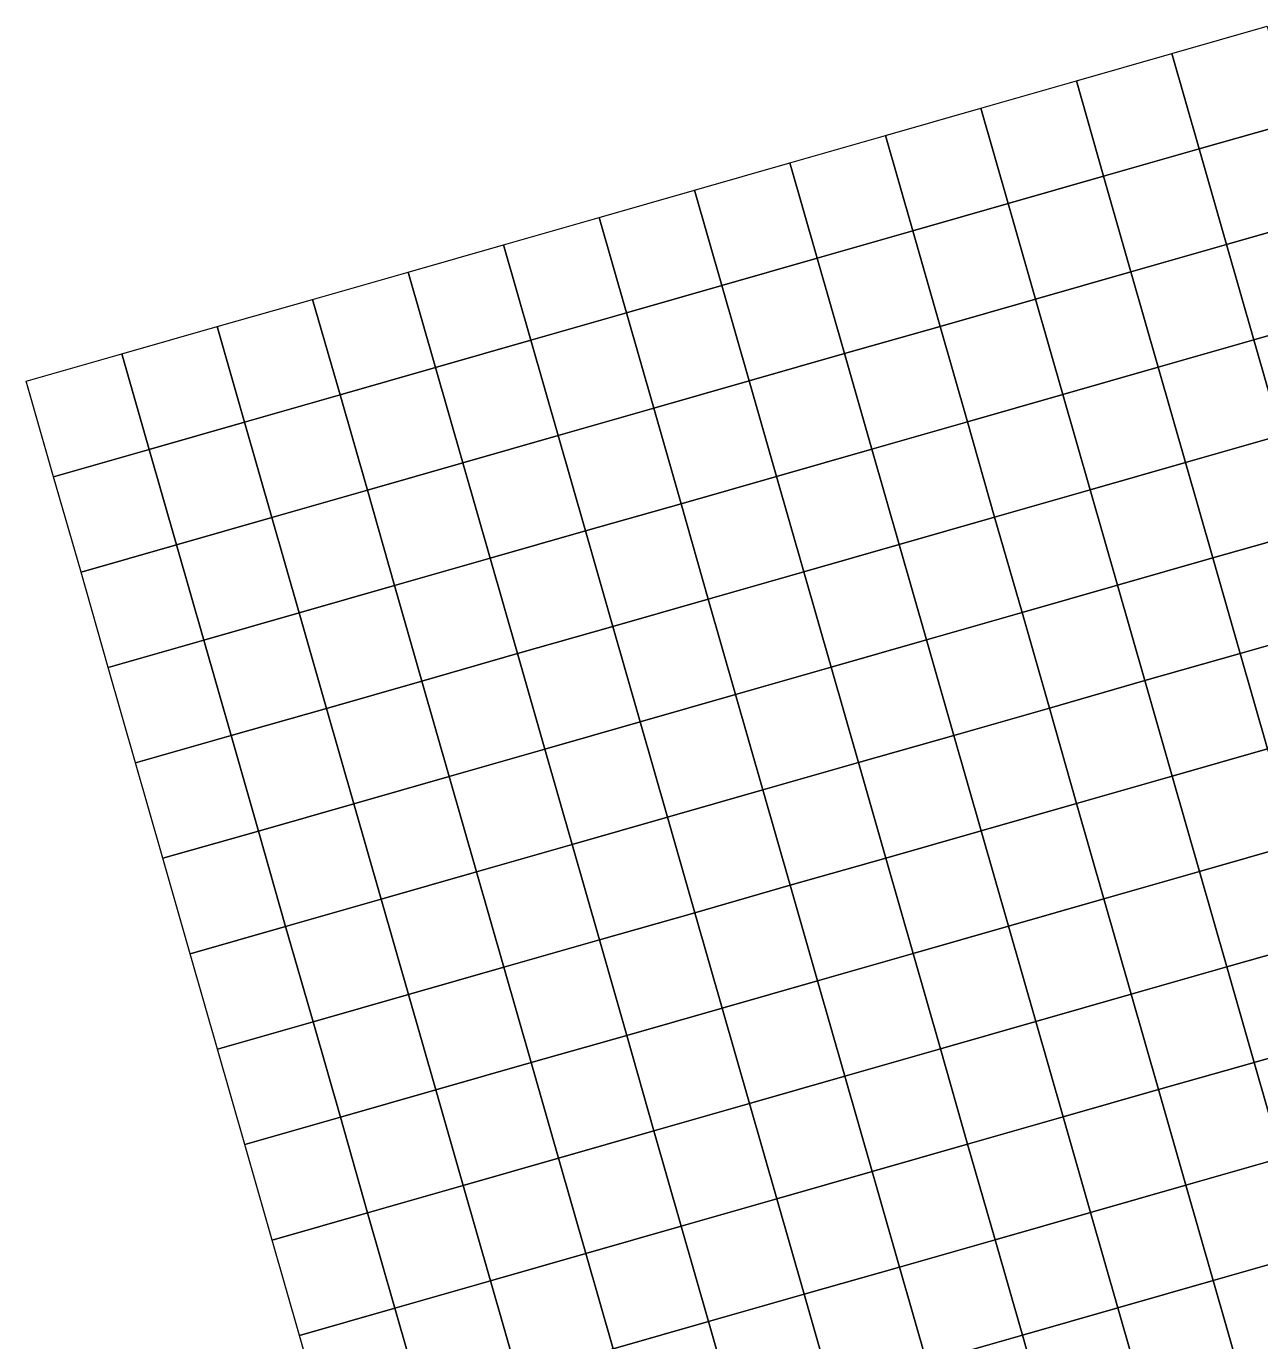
# Model space of a CAD drawing. Header units: metres. Extents: x -4.4 to 1.5, y 0.13 to 3.76.
# Drawn here: x -4.396 to -3.153, y 1.275 to 2.6 of the extents above; entities that cross this region are included whole.
import ezdxf

# ---------------------------------------------------------------- set-up
doc = ezdxf.new("R2010")
doc.units = ezdxf.units.M

msp = doc.modelspace()

# ---------------------------------------------------------------- linework, layer by layer
at = {"layer": 'A2'}
for points in [[(-3.2424, 2.5728, -0.3894), (-3.1462, 2.6003, -0.3915), (-3.1187, 2.5042, -0.4331), (-3.2149, 2.4767, -0.432)], [(-3.3385, 2.5453, -0.3885), (-3.2424, 2.5728, -0.3894), (-3.2149, 2.4767, -0.432), (-3.311, 2.4492, -0.4324)], [(-3.4347, 2.5178, -0.3876), (-3.3385, 2.5453, -0.3885), (-3.311, 2.4492, -0.4324), (-3.4072, 2.4217, -0.4328)], [(-3.5308, 2.4903, -0.3867), (-3.4347, 2.5178, -0.3876), (-3.4072, 2.4217, -0.4328), (-3.5033, 2.3941, -0.4315)], [(-3.2149, 2.4767, -0.432), (-3.1187, 2.5042, -0.4331), (-3.0912, 2.4081, -0.4838), (-3.1874, 2.3805, -0.4827)], [(-3.627, 2.4628, -0.3858), (-3.5308, 2.4903, -0.3867), (-3.5033, 2.3941, -0.4315), (-3.5994, 2.3666, -0.4299)], [(-3.311, 2.4492, -0.4324), (-3.2149, 2.4767, -0.432), (-3.1874, 2.3805, -0.4827), (-3.2835, 2.353, -0.4834)], [(-3.7231, 2.4353, -0.3849), (-3.627, 2.4628, -0.3858), (-3.5994, 2.3666, -0.4299), (-3.6956, 2.3391, -0.428)], [(-3.4072, 2.4217, -0.4328), (-3.311, 2.4492, -0.4324), (-3.2835, 2.353, -0.4834), (-3.3796, 2.3255, -0.4843)], [(-3.8192, 2.4077, -0.384), (-3.7231, 2.4353, -0.3849), (-3.6956, 2.3391, -0.428), (-3.7917, 2.3116, -0.4259)], [(-3.5033, 2.3941, -0.4315), (-3.4072, 2.4217, -0.4328), (-3.3796, 2.3255, -0.4843), (-3.4758, 2.298, -0.4839)], [(-3.9154, 2.3802, -0.3831), (-3.8192, 2.4077, -0.384), (-3.7917, 2.3116, -0.4259), (-3.8879, 2.2841, -0.4235)], [(-3.1874, 2.3805, -0.4827), (-3.0912, 2.4081, -0.4838), (-3.0637, 2.3119, -0.5478), (-3.1598, 2.2844, -0.5464)], [(-3.5994, 2.3666, -0.4299), (-3.5033, 2.3941, -0.4315), (-3.4758, 2.298, -0.4839), (-3.5719, 2.2705, -0.4835)], [(-4.0115, 2.3527, -0.3822), (-3.9154, 2.3802, -0.3831), (-3.8879, 2.2841, -0.4235), (-3.984, 2.2566, -0.4226)], [(-3.2835, 2.353, -0.4834), (-3.1874, 2.3805, -0.4827), (-3.1598, 2.2844, -0.5464), (-3.256, 2.2569, -0.5471)], [(-3.6956, 2.3391, -0.428), (-3.5994, 2.3666, -0.4299), (-3.5719, 2.2705, -0.4835), (-3.6681, 2.243, -0.4829)], [(-4.1077, 2.3252, -0.3813), (-4.0115, 2.3527, -0.3822), (-3.984, 2.2566, -0.4226), (-4.0801, 2.2291, -0.4217)], [(-3.3796, 2.3255, -0.4843), (-3.2835, 2.353, -0.4834), (-3.256, 2.2569, -0.5471), (-3.3521, 2.2294, -0.5483)], [(-3.7917, 2.3116, -0.4259), (-3.6956, 2.3391, -0.428), (-3.6681, 2.243, -0.4829), (-3.7642, 2.2155, -0.4821)], [(-4.2038, 2.2977, -0.3804), (-4.1077, 2.3252, -0.3813), (-4.0801, 2.2291, -0.4217), (-4.1763, 2.2016, -0.4208)], [(-3.4758, 2.298, -0.4839), (-3.3796, 2.3255, -0.4843), (-3.3521, 2.2294, -0.5483), (-3.4483, 2.2019, -0.5483)], [(-3.8879, 2.2841, -0.4235), (-3.7917, 2.3116, -0.4259), (-3.7642, 2.2155, -0.4821), (-3.8603, 2.188, -0.481)], [(-3.1598, 2.2844, -0.5464), (-3.0637, 2.3119, -0.5478), (-3.0362, 2.2158, -0.6123), (-3.1323, 2.1883, -0.6106)], [(-4.2999, 2.2702, -0.3797), (-4.2038, 2.2977, -0.3804), (-4.1763, 2.2016, -0.4208), (-4.2724, 2.174, -0.4201)], [(-3.5719, 2.2705, -0.4835), (-3.4758, 2.298, -0.4839), (-3.4483, 2.2019, -0.5483), (-3.5444, 2.1744, -0.5487)], [(-3.984, 2.2566, -0.4226), (-3.8879, 2.2841, -0.4235), (-3.8603, 2.188, -0.481), (-3.9565, 2.1604, -0.4813)], [(-3.256, 2.2569, -0.5471), (-3.1598, 2.2844, -0.5464), (-3.1323, 2.1883, -0.6106), (-3.2285, 2.1608, -0.6113)], [(-4.3961, 2.2427, -0.3792), (-4.2999, 2.2702, -0.3797), (-4.2724, 2.174, -0.4201), (-4.3686, 2.1465, -0.4196)], [(-3.6681, 2.243, -0.4829), (-3.5719, 2.2705, -0.4835), (-3.5444, 2.1744, -0.5487), (-3.6406, 2.1468, -0.5491)], [(-4.0801, 2.2291, -0.4217), (-3.984, 2.2566, -0.4226), (-3.9565, 2.1604, -0.4813), (-4.0526, 2.1329, -0.48)], [(-3.3521, 2.2294, -0.5483), (-3.256, 2.2569, -0.5471), (-3.2285, 2.1608, -0.6113), (-3.3246, 2.1332, -0.6127)], [(-3.7642, 2.2155, -0.4821), (-3.6681, 2.243, -0.4829), (-3.6406, 2.1468, -0.5491), (-3.7367, 2.1193, -0.5492)], [(-4.1763, 2.2016, -0.4208), (-4.0801, 2.2291, -0.4217), (-4.0526, 2.1329, -0.48), (-4.1488, 2.1054, -0.4784)], [(-3.4483, 2.2019, -0.5483), (-3.3521, 2.2294, -0.5483), (-3.3246, 2.1332, -0.6127), (-3.4208, 2.1057, -0.6132)], [(-3.8603, 2.188, -0.481), (-3.7642, 2.2155, -0.4821), (-3.7367, 2.1193, -0.5492), (-3.8328, 2.0918, -0.5491)], [(-4.2724, 2.174, -0.4201), (-4.1763, 2.2016, -0.4208), (-4.1488, 2.1054, -0.4784), (-4.2449, 2.0779, -0.4767)], [(-3.5444, 2.1744, -0.5487), (-3.4483, 2.2019, -0.5483), (-3.4208, 2.1057, -0.6132), (-3.5169, 2.0782, -0.6143)], [(-3.9565, 2.1604, -0.4813), (-3.8603, 2.188, -0.481), (-3.8328, 2.0918, -0.5491), (-3.929, 2.0643, -0.5505)], [(-3.2285, 2.1608, -0.6113), (-3.1323, 2.1883, -0.6106), (-3.1048, 2.0921, -0.6717), (-3.201, 2.0646, -0.6715)], [(-4.3686, 2.1465, -0.4196), (-4.2724, 2.174, -0.4201), (-4.2449, 2.0779, -0.4767), (-4.341, 2.0504, -0.4749)], [(-3.6406, 2.1468, -0.5491), (-3.5444, 2.1744, -0.5487), (-3.5169, 2.0782, -0.6143), (-3.613, 2.0507, -0.6157)], [(-4.0526, 2.1329, -0.48), (-3.9565, 2.1604, -0.4813), (-3.929, 2.0643, -0.5505), (-4.0251, 2.0368, -0.5501)], [(-3.3246, 2.1332, -0.6127), (-3.2285, 2.1608, -0.6113), (-3.201, 2.0646, -0.6715), (-3.2971, 2.0371, -0.6727)], [(-3.7367, 2.1193, -0.5492), (-3.6406, 2.1468, -0.5491), (-3.613, 2.0507, -0.6157), (-3.7092, 2.0232, -0.6168)], [(-4.1488, 2.1054, -0.4784), (-4.0526, 2.1329, -0.48), (-4.0251, 2.0368, -0.5501), (-4.1213, 2.0093, -0.5495)], [(-3.4208, 2.1057, -0.6132), (-3.3246, 2.1332, -0.6127), (-3.2971, 2.0371, -0.6727), (-3.3932, 2.0096, -0.6736)], [(-3.8328, 2.0918, -0.5491), (-3.7367, 2.1193, -0.5492), (-3.7092, 2.0232, -0.6168), (-3.8053, 1.9957, -0.6177)], [(-4.2449, 2.0779, -0.4767), (-4.1488, 2.1054, -0.4784), (-4.1213, 2.0093, -0.5495), (-4.2174, 1.9818, -0.5486)], [(-3.5169, 2.0782, -0.6143), (-3.4208, 2.1057, -0.6132), (-3.3932, 2.0096, -0.6736), (-3.4894, 1.9821, -0.6756)], [(-3.929, 2.0643, -0.5505), (-3.8328, 2.0918, -0.5491), (-3.8053, 1.9957, -0.6177), (-3.9015, 1.9682, -0.6201)], [(-3.201, 2.0646, -0.6715), (-3.1048, 2.0921, -0.6717), (-3.0773, 1.996, -0.729), (-3.1734, 1.9685, -0.727)], [(-4.341, 2.0504, -0.4749), (-4.2449, 2.0779, -0.4767), (-4.2174, 1.9818, -0.5486), (-4.3135, 1.9542, -0.5474)], [(-3.613, 2.0507, -0.6157), (-3.5169, 2.0782, -0.6143), (-3.4894, 1.9821, -0.6756), (-3.5855, 1.9546, -0.6787)], [(-4.0251, 2.0368, -0.5501), (-3.929, 2.0643, -0.5505), (-3.9015, 1.9682, -0.6201), (-3.9976, 1.9406, -0.6207)], [(-3.2971, 2.0371, -0.6727), (-3.201, 2.0646, -0.6715), (-3.1734, 1.9685, -0.727), (-3.2696, 1.941, -0.7272)], [(-3.7092, 2.0232, -0.6168), (-3.613, 2.0507, -0.6157), (-3.5855, 1.9546, -0.6787), (-3.6817, 1.927, -0.6814)], [(-4.1213, 2.0093, -0.5495), (-4.0251, 2.0368, -0.5501), (-3.9976, 1.9406, -0.6207), (-4.0937, 1.9131, -0.621)], [(-3.3932, 2.0096, -0.6736), (-3.2971, 2.0371, -0.6727), (-3.2696, 1.941, -0.7272), (-3.3657, 1.9134, -0.7296)], [(-3.8053, 1.9957, -0.6177), (-3.7092, 2.0232, -0.6168), (-3.6817, 1.927, -0.6814), (-3.7778, 1.8995, -0.6839)], [(-4.2174, 1.9818, -0.5486), (-4.1213, 2.0093, -0.5495), (-4.0937, 1.9131, -0.621), (-4.1899, 1.8856, -0.6209)], [(-3.4894, 1.9821, -0.6756), (-3.3932, 2.0096, -0.6736), (-3.3657, 1.9134, -0.7296), (-3.4619, 1.8859, -0.7342)], [(-3.9015, 1.9682, -0.6201), (-3.8053, 1.9957, -0.6177), (-3.7778, 1.8995, -0.6839), (-3.8739, 1.872, -0.6878)], [(-3.1734, 1.9685, -0.727), (-3.0773, 1.996, -0.729), (-3.0498, 1.8998, -0.7923), (-3.1459, 1.8723, -0.7891)], [(-4.3135, 1.9542, -0.5474), (-4.2174, 1.9818, -0.5486), (-4.1899, 1.8856, -0.6209), (-4.286, 1.8581, -0.6203)], [(-3.5855, 1.9546, -0.6787), (-3.4894, 1.9821, -0.6756), (-3.4619, 1.8859, -0.7342), (-3.558, 1.8584, -0.7408)], [(-3.9976, 1.9406, -0.6207), (-3.9015, 1.9682, -0.6201), (-3.8739, 1.872, -0.6878), (-3.9701, 1.8445, -0.69)], [(-3.2696, 1.941, -0.7272), (-3.1734, 1.9685, -0.727), (-3.1459, 1.8723, -0.7891), (-3.2421, 1.8448, -0.7892)], [(-3.6817, 1.927, -0.6814), (-3.5855, 1.9546, -0.6787), (-3.558, 1.8584, -0.7408), (-3.6542, 1.8309, -0.7465)], [(-4.0937, 1.9131, -0.621), (-3.9976, 1.9406, -0.6207), (-3.9701, 1.8445, -0.69), (-4.0662, 1.817, -0.6918)], [(-3.3657, 1.9134, -0.7296), (-3.2696, 1.941, -0.7272), (-3.2421, 1.8448, -0.7892), (-3.3382, 1.8173, -0.7921)], [(-3.7778, 1.8995, -0.6839), (-3.6817, 1.927, -0.6814), (-3.6542, 1.8309, -0.7465), (-3.7503, 1.8034, -0.752)], [(-4.1899, 1.8856, -0.6209), (-4.0937, 1.9131, -0.621), (-4.0662, 1.817, -0.6918), (-4.1624, 1.7895, -0.6928)], [(-3.4619, 1.8859, -0.7342), (-3.3657, 1.9134, -0.7296), (-3.3382, 1.8173, -0.7921), (-3.4344, 1.7898, -0.7976)], [(-3.8739, 1.872, -0.6878), (-3.7778, 1.8995, -0.6839), (-3.7503, 1.8034, -0.752), (-3.8464, 1.7759, -0.7575)], [(-4.286, 1.8581, -0.6203), (-4.1899, 1.8856, -0.6209), (-4.1624, 1.7895, -0.6928), (-4.2585, 1.762, -0.693)], [(-3.558, 1.8584, -0.7408), (-3.4619, 1.8859, -0.7342), (-3.4344, 1.7898, -0.7976), (-3.5305, 1.7623, -0.8057)], [(-3.9701, 1.8445, -0.69), (-3.8739, 1.872, -0.6878), (-3.8464, 1.7759, -0.7575), (-3.9426, 1.7484, -0.7611)], [(-3.2421, 1.8448, -0.7892), (-3.1459, 1.8723, -0.7891), (-3.1184, 1.7762, -0.8512), (-3.2146, 1.7487, -0.8521)], [(-3.6542, 1.8309, -0.7465), (-3.558, 1.8584, -0.7408), (-3.5305, 1.7623, -0.8057), (-3.6266, 1.7348, -0.8125)], [(-4.0662, 1.817, -0.6918), (-3.9701, 1.8445, -0.69), (-3.9426, 1.7484, -0.7611), (-4.0387, 1.7208, -0.7633)], [(-3.3382, 1.8173, -0.7921), (-3.2421, 1.8448, -0.7892), (-3.2146, 1.7487, -0.8521), (-3.3107, 1.7212, -0.8564)], [(-3.7503, 1.8034, -0.752), (-3.6542, 1.8309, -0.7465), (-3.6266, 1.7348, -0.8125), (-3.7228, 1.7072, -0.8184)], [(-4.1624, 1.7895, -0.6928), (-4.0662, 1.817, -0.6918), (-4.0387, 1.7208, -0.7633), (-4.1349, 1.6933, -0.7645)], [(-3.4344, 1.7898, -0.7976), (-3.3382, 1.8173, -0.7921), (-3.3107, 1.7212, -0.8564), (-3.4068, 1.6936, -0.8637)], [(-3.8464, 1.7759, -0.7575), (-3.7503, 1.8034, -0.752), (-3.7228, 1.7072, -0.8184), (-3.8189, 1.6797, -0.8241)], [(-4.2585, 1.762, -0.693), (-4.1624, 1.7895, -0.6928), (-4.1349, 1.6933, -0.7645), (-4.231, 1.6658, -0.7645)], [(-3.5305, 1.7623, -0.8057), (-3.4344, 1.7898, -0.7976), (-3.4068, 1.6936, -0.8637), (-3.503, 1.6661, -0.8738)], [(-3.2146, 1.7487, -0.8521), (-3.1184, 1.7762, -0.8512), (-3.0909, 1.68, -0.9161), (-3.187, 1.6525, -0.9163)], [(-3.9426, 1.7484, -0.7611), (-3.8464, 1.7759, -0.7575), (-3.8189, 1.6797, -0.8241), (-3.9151, 1.6522, -0.8283)], [(-3.6266, 1.7348, -0.8125), (-3.5305, 1.7623, -0.8057), (-3.503, 1.6661, -0.8738), (-3.5991, 1.6386, -0.8822)], [(-4.0387, 1.7208, -0.7633), (-3.9426, 1.7484, -0.7611), (-3.9151, 1.6522, -0.8283), (-4.0112, 1.6247, -0.8309)], [(-3.3107, 1.7212, -0.8564), (-3.2146, 1.7487, -0.8521), (-3.187, 1.6525, -0.9163), (-3.2832, 1.625, -0.921)], [(-3.7228, 1.7072, -0.8184), (-3.6266, 1.7348, -0.8125), (-3.5991, 1.6386, -0.8822), (-3.6953, 1.6111, -0.8893)], [(-4.1349, 1.6933, -0.7645), (-4.0387, 1.7208, -0.7633), (-4.0112, 1.6247, -0.8309), (-4.1073, 1.5972, -0.8324)], [(-3.4068, 1.6936, -0.8637), (-3.3107, 1.7212, -0.8564), (-3.2832, 1.625, -0.921), (-3.3793, 1.5975, -0.9298)], [(-3.8189, 1.6797, -0.8241), (-3.7228, 1.7072, -0.8184), (-3.6953, 1.6111, -0.8893), (-3.7914, 1.5836, -0.8945)], [(-4.231, 1.6658, -0.7645), (-4.1349, 1.6933, -0.7645), (-4.1073, 1.5972, -0.8324), (-4.2035, 1.5697, -0.8327)], [(-3.503, 1.6661, -0.8738), (-3.4068, 1.6936, -0.8637), (-3.3793, 1.5975, -0.9298), (-3.4755, 1.57, -0.9422)], [(-3.9151, 1.6522, -0.8283), (-3.8189, 1.6797, -0.8241), (-3.7914, 1.5836, -0.8945), (-3.8875, 1.5561, -0.8977)], [(-3.187, 1.6525, -0.9163), (-3.0909, 1.68, -0.9161), (-3.0634, 1.5839, -0.9875), (-3.1595, 1.5564, -0.9908)], [(-3.5991, 1.6386, -0.8822), (-3.503, 1.6661, -0.8738), (-3.4755, 1.57, -0.9422), (-3.5716, 1.5425, -0.9524)], [(-4.0112, 1.6247, -0.8309), (-3.9151, 1.6522, -0.8283), (-3.8875, 1.5561, -0.8977), (-3.9837, 1.5286, -0.8987)], [(-3.2832, 1.625, -0.921), (-3.187, 1.6525, -0.9163), (-3.1595, 1.5564, -0.9908), (-3.2557, 1.5289, -0.9977)], [(-3.6953, 1.6111, -0.8893), (-3.5991, 1.6386, -0.8822), (-3.5716, 1.5425, -0.9524), (-3.6678, 1.515, -0.9602)], [(-4.1073, 1.5972, -0.8324), (-4.0112, 1.6247, -0.8309), (-3.9837, 1.5286, -0.8987), (-4.0798, 1.5011, -0.8985)], [(-3.3793, 1.5975, -0.9298), (-3.2832, 1.625, -0.921), (-3.2557, 1.5289, -0.9977), (-3.3518, 1.5014, -1.0075)], [(-3.7914, 1.5836, -0.8945), (-3.6953, 1.6111, -0.8893), (-3.6678, 1.515, -0.9602), (-3.7639, 1.4875, -0.9652)], [(-4.2035, 1.5697, -0.8327), (-4.1073, 1.5972, -0.8324), (-4.0798, 1.5011, -0.8985), (-4.176, 1.4735, -0.8971)], [(-3.4755, 1.57, -0.9422), (-3.3793, 1.5975, -0.9298), (-3.3518, 1.5014, -1.0075), (-3.448, 1.4739, -1.0199)], [(-3.8875, 1.5561, -0.8977), (-3.7914, 1.5836, -0.8945), (-3.7639, 1.4875, -0.9652), (-3.86, 1.4599, -0.9671)], [(-3.1595, 1.5564, -0.9908), (-3.0634, 1.5839, -0.9875), (-3.0359, 1.4878, -1.0572), (-3.132, 1.4603, -1.0597)], [(-3.5716, 1.5425, -0.9524), (-3.4755, 1.57, -0.9422), (-3.448, 1.4739, -1.0199), (-3.5441, 1.4463, -1.0293)], [(-3.9837, 1.5286, -0.8987), (-3.8875, 1.5561, -0.8977), (-3.86, 1.4599, -0.9671), (-3.9562, 1.4324, -0.966)], [(-3.2557, 1.5289, -0.9977), (-3.1595, 1.5564, -0.9908), (-3.132, 1.4603, -1.0597), (-3.2282, 1.4327, -1.0665)], [(-3.6678, 1.515, -0.9602), (-3.5716, 1.5425, -0.9524), (-3.5441, 1.4463, -1.0293), (-3.6402, 1.4188, -1.0356)], [(-4.0798, 1.5011, -0.8985), (-3.9837, 1.5286, -0.8987), (-3.9562, 1.4324, -0.966), (-4.0523, 1.4049, -0.9637)], [(-3.3518, 1.5014, -1.0075), (-3.2557, 1.5289, -0.9977), (-3.2282, 1.4327, -1.0665), (-3.3243, 1.4052, -1.0769)], [(-3.7639, 1.4875, -0.9652), (-3.6678, 1.515, -0.9602), (-3.6402, 1.4188, -1.0356), (-3.7364, 1.3913, -1.0388)], [(-4.176, 1.4735, -0.8971), (-4.0798, 1.5011, -0.8985), (-4.0523, 1.4049, -0.9637), (-4.1485, 1.3774, -0.9609)], [(-3.448, 1.4739, -1.0199), (-3.3518, 1.5014, -1.0075), (-3.3243, 1.4052, -1.0769), (-3.4204, 1.3777, -1.0905)], [(-3.86, 1.4599, -0.9671), (-3.7639, 1.4875, -0.9652), (-3.7364, 1.3913, -1.0388), (-3.8325, 1.3638, -1.0384)], [(-3.5441, 1.4463, -1.0293), (-3.448, 1.4739, -1.0199), (-3.4204, 1.3777, -1.0905), (-3.5166, 1.3502, -1.1008)], [(-3.9562, 1.4324, -0.966), (-3.86, 1.4599, -0.9671), (-3.8325, 1.3638, -1.0384), (-3.9287, 1.3363, -1.0347)], [(-3.2282, 1.4327, -1.0665), (-3.132, 1.4603, -1.0597), (-3.1045, 1.3641, -1.1252), (-3.2006, 1.3366, -1.133)], [(-3.6402, 1.4188, -1.0356), (-3.5441, 1.4463, -1.0293), (-3.5166, 1.3502, -1.1008), (-3.6127, 1.3227, -1.1073)], [(-4.0523, 1.4049, -0.9637), (-3.9562, 1.4324, -0.966), (-3.9287, 1.3363, -1.0347), (-4.0248, 1.3088, -1.0303)], [(-3.3243, 1.4052, -1.0769), (-3.2282, 1.4327, -1.0665), (-3.2006, 1.3366, -1.133), (-3.2968, 1.3091, -1.1445)], [(-3.7364, 1.3913, -1.0388), (-3.6402, 1.4188, -1.0356), (-3.6127, 1.3227, -1.1073), (-3.7089, 1.2952, -1.1096)], [(-4.1485, 1.3774, -0.9609), (-4.0523, 1.4049, -0.9637), (-4.0248, 1.3088, -1.0303), (-4.1209, 1.2813, -1.0259)], [(-3.4204, 1.3777, -1.0905), (-3.3243, 1.4052, -1.0769), (-3.2968, 1.3091, -1.1445), (-3.3929, 1.2816, -1.1592)], [(-3.8325, 1.3638, -1.0384), (-3.7364, 1.3913, -1.0388), (-3.7089, 1.2952, -1.1096), (-3.805, 1.2677, -1.1075)], [(-3.5166, 1.3502, -1.1008), (-3.4204, 1.3777, -1.0905), (-3.3929, 1.2816, -1.1592), (-3.4891, 1.2541, -1.1702)], [(-3.9287, 1.3363, -1.0347), (-3.8325, 1.3638, -1.0384), (-3.805, 1.2677, -1.1075), (-3.9011, 1.2401, -1.1023)], [(-3.2006, 1.3366, -1.133), (-3.1045, 1.3641, -1.1252), (-3.077, 1.268, -1.1928), (-3.1731, 1.2405, -1.201)], [(-3.6127, 1.3227, -1.1073), (-3.5166, 1.3502, -1.1008), (-3.4891, 1.2541, -1.1702), (-3.5852, 1.2265, -1.1768)], [(-4.0248, 1.3088, -1.0303), (-3.9287, 1.3363, -1.0347), (-3.9011, 1.2401, -1.1023), (-3.9973, 1.2126, -1.0968)], [(-3.2968, 1.3091, -1.1445), (-3.2006, 1.3366, -1.133), (-3.1731, 1.2405, -1.201), (-3.2693, 1.2129, -1.2127)], [(-3.7089, 1.2952, -1.1096), (-3.6127, 1.3227, -1.1073), (-3.5852, 1.2265, -1.1768), (-3.6814, 1.199, -1.1786)], [(-4.1209, 1.2813, -1.0259), (-4.0248, 1.3088, -1.0303), (-3.9973, 1.2126, -1.0968), (-4.0934, 1.1851, -1.092)], [(-3.3929, 1.2816, -1.1592), (-3.2968, 1.3091, -1.1445), (-3.2693, 1.2129, -1.2127), (-3.3654, 1.1854, -1.2279)], [(-3.805, 1.2677, -1.1075), (-3.7089, 1.2952, -1.1096), (-3.6814, 1.199, -1.1786), (-3.7775, 1.1715, -1.1762)], [(-3.4891, 1.2541, -1.1702), (-3.3929, 1.2816, -1.1592), (-3.3654, 1.1854, -1.2279), (-3.4616, 1.1579, -1.2387)]]:
    msp.add_3dface(points, dxfattribs=at)

doc.saveas('drawing.dxf')
